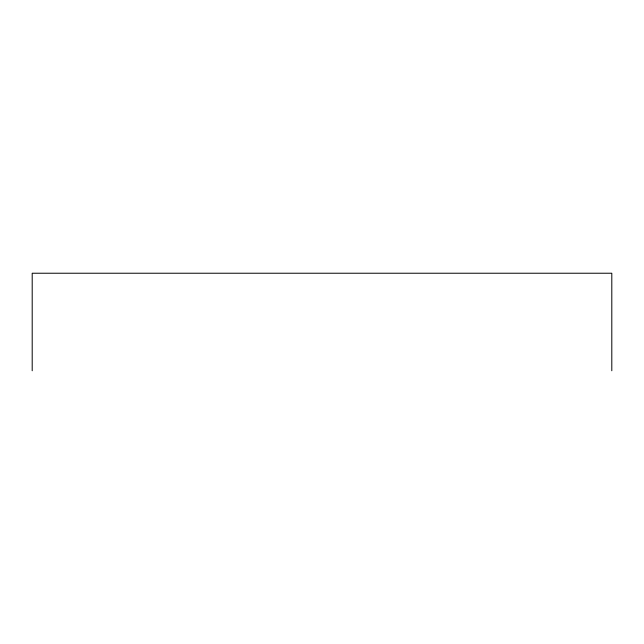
<?xml version="1.0" encoding="UTF-8"?>
<svg xmlns="http://www.w3.org/2000/svg" width="644" height="644" viewBox="0 0 644 644"><rect width="100%" height="100%" fill="white"/><g stroke="black" fill="none" stroke-linecap="round" stroke-linejoin="round"><path stroke-width="0.97" d="M611.8 370.767L611.8 273.233L32.2 273.233L32.2 370.767"/></g></svg>
